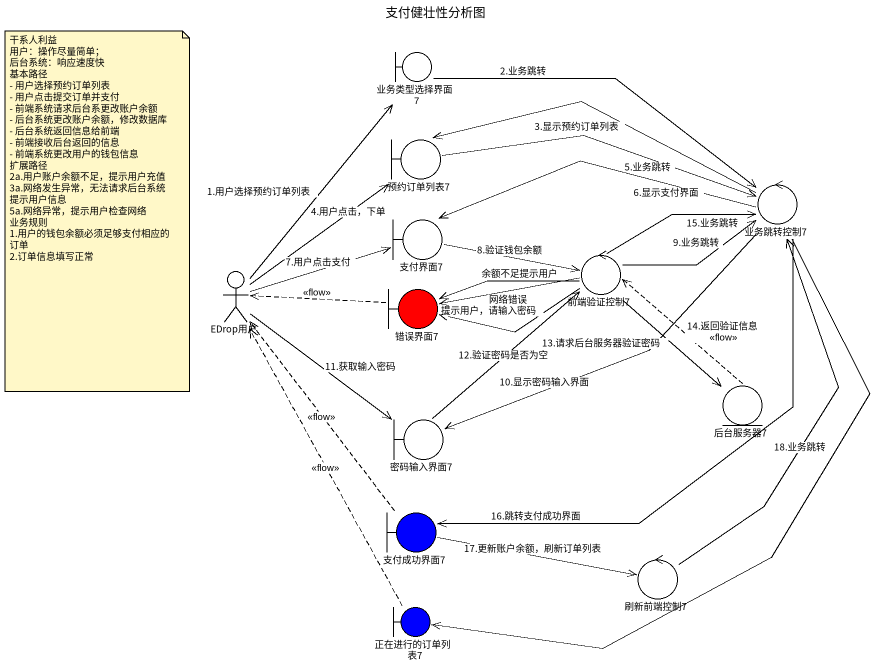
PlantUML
@startuml
title 支付健壮性分析图
boundary 业务类型选择界面7
boundary 预约订单列表7
control 业务跳转控制7
boundary 支付界面7
actor EDrop用户
boundary 错误界面7 #FF0000
control 前端验证控制7
entity 后台服务器7
boundary 密码输入界面7
boundary 支付成功界面7 #0000FF
control 刷新前端控制7
boundary 正在进行的订单列表7 #0000FF
业务类型选择界面7 -right-> 业务跳转控制7 : 2.业务跳转
预约订单列表7 -right-> 业务跳转控制7 : 5.业务跳转
业务跳转控制7 -left-> 预约订单列表7 : 3.显示预约订单列表
业务跳转控制7 -left-> 支付界面7 : 6.显示支付界面
业务跳转控制7 --> 密码输入界面7 : 10.显示密码输入界面
业务跳转控制7 --> 支付成功界面7 : 16.跳转支付成功界面
业务跳转控制7 --> 正在进行的订单列表7
支付界面7 -right-> 前端验证控制7 : 8.验证钱包余额
EDrop用户 -up-> 业务类型选择界面7 : 1.用户选择预约订单列表
EDrop用户 -up-> 预约订单列表7 : 4.用户点击，下单
EDrop用户 -right-> 支付界面7 : 7.用户点击支付
EDrop用户 --> 密码输入界面7 : 11.获取输入密码
错误界面7 .left.> EDrop用户 : <<flow>>
前端验证控制7 -right-> 业务跳转控制7 : 9.业务跳转
前端验证控制7 -right-> 业务跳转控制7 : 15.业务跳转
前端验证控制7 -left-> 错误界面7 : 余额不足提示用户
前端验证控制7 -left-> 错误界面7 : 提示用户，请输入密码
前端验证控制7 -left-> 错误界面7 : 网络错误
前端验证控制7 --> 后台服务器7 : 13.请求后台服务器验证密码
后台服务器7 .up.> 前端验证控制7 : 14.返回验证信息\n<<flow>>
密码输入界面7 -up-> 前端验证控制7 : 12.验证密码是否为空
支付成功界面7 .up.> EDrop用户 : <<flow>>
支付成功界面7 -right-> 刷新前端控制7 : 17.更新账户余额，刷新订单列表
刷新前端控制7 -up-> 业务跳转控制7 : 18.业务跳转
正在进行的订单列表7 .up.> EDrop用户 : <<flow>>
note as N1
  干系人利益
  用户：操作尽量简单；
  后台系统：响应速度快
  基本路径
  - 用户选择预约订单列表
  - 用户点击提交订单并支付
  - 前端系统请求后台系更改账户余额
  - 后台系统更改账户余额，修改数据库
  - 后台系统返回信息给前端
  - 前端接收后台返回的信息
  - 前端系统更改用户的钱包信息
  扩展路径
  2a.用户账户余额不足，提示用户充值
  3a.网络发生异常，无法请求后台系统提示用户信息
  5a.网络异常，提示用户检查网络
  业务规则
  1.用户的钱包余额必须足够支付相应的订单
  2.订单信息填写正常
end note
@enduml
